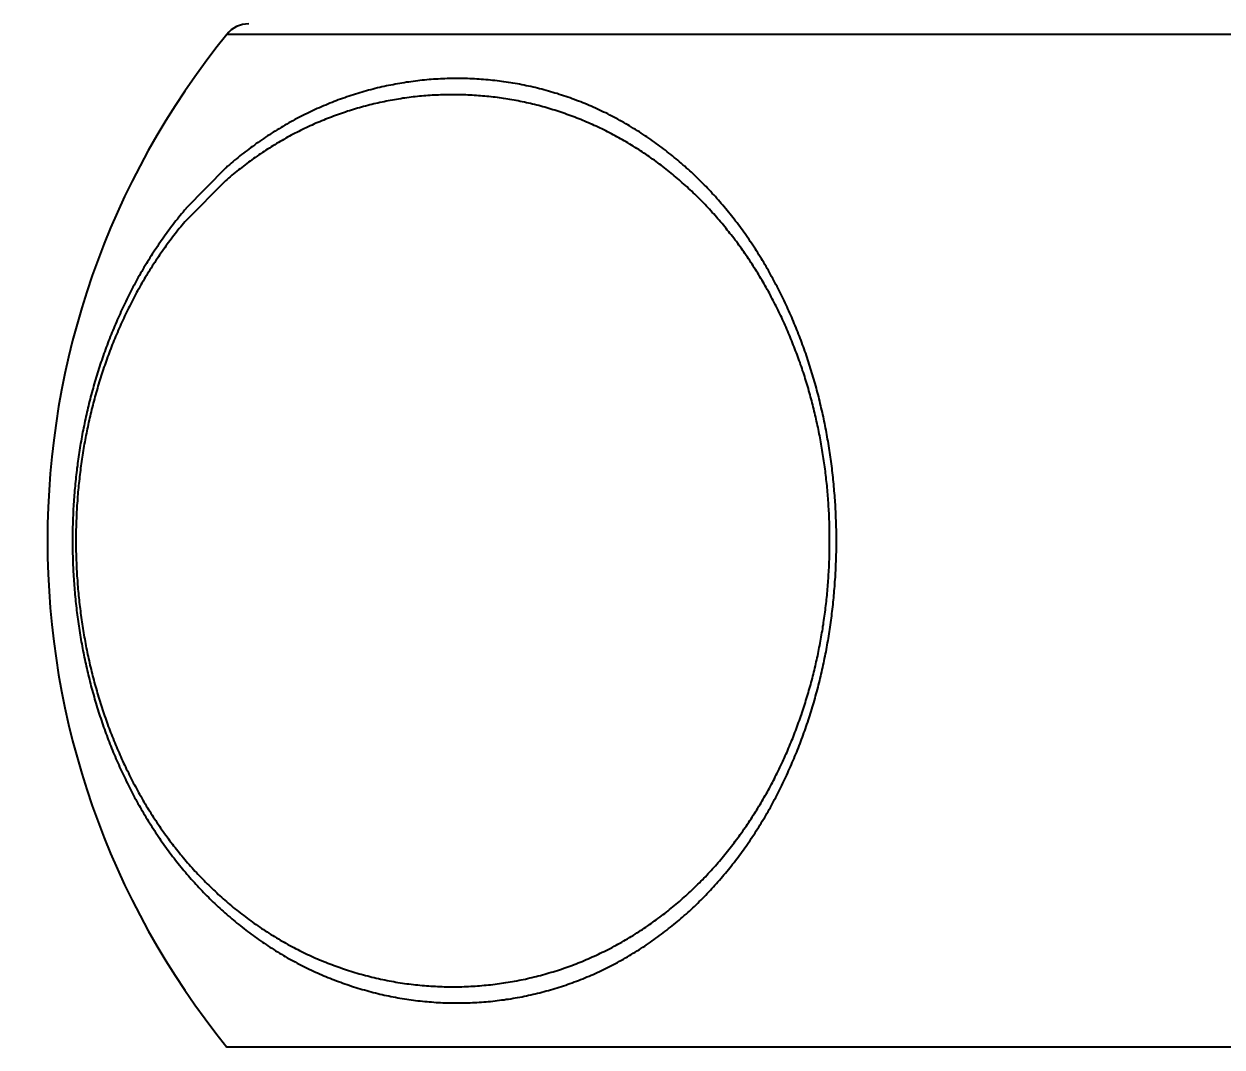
# Model space of a CAD drawing. Header units: millimetres. Extents: x 0 to 3800, y -67 to 2530.
# Drawn here: x 2299.1 to 2312.19, y 1601.04 to 1612.21 of the extents above; entities that cross this region are included whole.
import ezdxf

# ---------------------------------------------------------------- set-up
doc = ezdxf.new("R2010")
doc.units = ezdxf.units.MM
doc.layers.add('내부선 및 부속', color=4, linetype='Continuous')
doc.layers.add('치수선', color=7, linetype='Continuous')
doc.styles.add('____', font='')
doc.styles.get('____').set_extended_font_data('굴림')
doc.dimstyles.new('MSADIM', dxfattribs={"dimtxt": 33, "dimasz": 17, "dimexe": 10, "dimexo": 7.5, "dimgap": 10, "dimtad": 0, "dimtih": 1, "dimtoh": 1, "dimdec": 0, "dimzin": 1, "dimdsep": 46, "dimtxsty": '____', "dimcen": 11.25, "dimadec": 0, "dimazin": 0, "dimtfac": 1, "dimtdec": 0, "dimtix": 1, "dimtmove": 0, "dimatfit": 3, "dimfxl": 1, "dimtolj": 1, "dimtzin": 1, "dimarcsym": 0})

# ---------------------------------------------------------------- blocks, each defined once
blk = doc.blocks.new('*D52')
at = {"layer": '치수선', "color": 0, "linetype": 'Continuous', "lineweight": -2, "transparency": 16777216}
for p, q in [((2932.455, 1675.439), (2932.455, 1337.939)), ((2232.455, 1355.314), (2232.455, 1337.939)), ((2249.455, 1347.939), (2545.324, 1347.939)), ((2915.455, 1347.939), (2619.585, 1347.939))]:
    blk.add_line(p, q, dxfattribs=at)
at = {"layer": '치수선', "color": 0, "linetype": 'Continuous', "transparency": 16777216}
for points in [[(2249.455, 1350.773), (2249.455, 1345.106), (2232.455, 1347.939)], [(2915.455, 1350.773), (2915.455, 1345.106), (2932.455, 1347.939)]]:
    blk.add_solid(points, dxfattribs=at)
at = {"layer": '치수선', "color": 0, "linetype": 'Continuous', "transparency": 16777216, "insert": (2582.455, 1347.939), "char_height": 25, "attachment_point": 5, "style": '____'}
blk.add_mtext('\\A1;700', dxfattribs=at)

msp = doc.modelspace()

# ---------------------------------------------------------------- linework, layer by layer
at = {"layer": '내부선 및 부속', "linetype": 'Continuous'}
for p, q in [((2343.593, 1612.099), (2301.316, 1612.099)), ((2301.307, 1610.643), (2300.87, 1610.197)), ((2301.302, 1610.501), (2300.875, 1610.07)), ((2343.593, 1601.036), (2301.316, 1601.036))]:
    msp.add_line(p, q, dxfattribs=at)
at = {"layer": '내부선 및 부속', "linetype": 'Continuous', "flags": 128}
for points in [[(2305.923, 1602.167), (2305.944, 1602.181), (2305.964, 1602.195), (2305.984, 1602.209), (2306.005, 1602.224), (2306.025, 1602.238), (2306.045, 1602.253), (2306.065, 1602.268), (2306.085, 1602.283), (2306.104, 1602.298), (2306.124, 1602.313), (2306.143, 1602.329), (2306.163, 1602.344), (2306.182, 1602.36), (2306.201, 1602.375), (2306.221, 1602.391), (2306.24, 1602.407), (2306.259, 1602.423), (2306.278, 1602.439), (2306.296, 1602.456), (2306.315, 1602.472), (2306.334, 1602.489), (2306.352, 1602.505), (2306.37, 1602.522), (2306.389, 1602.539), (2306.407, 1602.556), (2306.425, 1602.573), (2306.443, 1602.59), (2306.461, 1602.607), (2306.479, 1602.625), (2306.496, 1602.642), (2306.514, 1602.66), (2306.531, 1602.678), (2306.549, 1602.695), (2306.566, 1602.713), (2306.583, 1602.731), (2306.6, 1602.75), (2306.617, 1602.768), (2306.634, 1602.786), (2306.65, 1602.804), (2306.667, 1602.823), (2306.683, 1602.842), (2306.7, 1602.86), (2306.716, 1602.879), (2306.732, 1602.898), (2306.748, 1602.917), (2306.764, 1602.936), (2306.78, 1602.955), (2306.796, 1602.974), (2306.812, 1602.994), (2306.827, 1603.013), (2306.842, 1603.033), (2306.858, 1603.052), (2306.873, 1603.072), (2306.888, 1603.092), (2306.903, 1603.111), (2306.918, 1603.131), (2306.933, 1603.151), (2306.947, 1603.171), (2306.962, 1603.192), (2306.976, 1603.212), (2306.991, 1603.232), (2307.005, 1603.252), (2307.019, 1603.273), (2307.033, 1603.293), (2307.047, 1603.314), (2307.061, 1603.335), (2307.074, 1603.355), (2307.088, 1603.376), (2307.101, 1603.397), (2307.115, 1603.418), (2307.128, 1603.439), (2307.141, 1603.46), (2307.154, 1603.481), (2307.167, 1603.503), (2307.18, 1603.524), (2307.193, 1603.545), (2307.205, 1603.567), (2307.218, 1603.588), (2307.23, 1603.61), (2307.242, 1603.631), (2307.255, 1603.653), (2307.267, 1603.675), (2307.279, 1603.696), (2307.29, 1603.718), (2307.302, 1603.74), (2307.314, 1603.762), (2307.325, 1603.784), (2307.337, 1603.806), (2307.348, 1603.828), (2307.359, 1603.851), (2307.37, 1603.873), (2307.381, 1603.895), (2307.392, 1603.917), (2307.403, 1603.94), (2307.414, 1603.962), (2307.424, 1603.985), (2307.435, 1604.007), (2307.445, 1604.03), (2307.455, 1604.052), (2307.466, 1604.075), (2307.466, 1604.075), (2307.476, 1604.098), (2307.486, 1604.121), (2307.495, 1604.143), (2307.505, 1604.166), (2307.515, 1604.189), (2307.524, 1604.212), (2307.534, 1604.235), (2307.543, 1604.258), (2307.552, 1604.281), (2307.562, 1604.304), (2307.571, 1604.328), (2307.579, 1604.351), (2307.588, 1604.374), (2307.597, 1604.397), (2307.606, 1604.421), (2307.614, 1604.444), (2307.622, 1604.467), (2307.631, 1604.491), (2307.639, 1604.514), (2307.647, 1604.538), (2307.655, 1604.561), (2307.663, 1604.585), (2307.671, 1604.609), (2307.678, 1604.632), (2307.686, 1604.656), (2307.694, 1604.68), (2307.701, 1604.703), (2307.708, 1604.727), (2307.715, 1604.751), (2307.722, 1604.775), (2307.729, 1604.798), (2307.736, 1604.822), (2307.743, 1604.846), (2307.75, 1604.87), (2307.756, 1604.894), (2307.763, 1604.918), (2307.769, 1604.942), (2307.776, 1604.966), (2307.782, 1604.99), (2307.788, 1605.014), (2307.794, 1605.039), (2307.8, 1605.063), (2307.805, 1605.087), (2307.811, 1605.111), (2307.817, 1605.135), (2307.822, 1605.159), (2307.828, 1605.184), (2307.833, 1605.208), (2307.838, 1605.232), (2307.843, 1605.257), (2307.848, 1605.281), (2307.853, 1605.305), (2307.858, 1605.33), (2307.863, 1605.354), (2307.867, 1605.379), (2307.872, 1605.403), (2307.876, 1605.427), (2307.881, 1605.452), (2307.885, 1605.476), (2307.889, 1605.501), (2307.893, 1605.525), (2307.897, 1605.55), (2307.901, 1605.575), (2307.905, 1605.599), (2307.908, 1605.624), (2307.912, 1605.648), (2307.915, 1605.673), (2307.919, 1605.698), (2307.922, 1605.722), (2307.925, 1605.747), (2307.928, 1605.772), (2307.931, 1605.796), (2307.934, 1605.821), (2307.937, 1605.846), (2307.94, 1605.87), (2307.942, 1605.895), (2307.945, 1605.92), (2307.947, 1605.945), (2307.949, 1605.969), (2307.952, 1605.994), (2307.954, 1606.019), (2307.956, 1606.044), (2307.958, 1606.068), (2307.96, 1606.093), (2307.961, 1606.118), (2307.963, 1606.143), (2307.965, 1606.168), (2307.966, 1606.192), (2307.967, 1606.217), (2307.969, 1606.242), (2307.97, 1606.267), (2307.971, 1606.292), (2307.972, 1606.316), (2307.973, 1606.341), (2307.974, 1606.366), (2307.974, 1606.391), (2307.975, 1606.416), (2307.976, 1606.441), (2307.976, 1606.466), (2307.976, 1606.49), (2307.976, 1606.49), (2307.977, 1606.515), (2307.977, 1606.54), (2307.977, 1606.565), (2307.977, 1606.59), (2307.977, 1606.615), (2307.976, 1606.639), (2307.976, 1606.664), (2307.976, 1606.689), (2307.975, 1606.714), (2307.975, 1606.739), (2307.974, 1606.764), (2307.973, 1606.789), (2307.972, 1606.813), (2307.971, 1606.838), (2307.97, 1606.863), (2307.969, 1606.888), (2307.968, 1606.913), (2307.966, 1606.938), (2307.965, 1606.962), (2307.963, 1606.987), (2307.962, 1607.012), (2307.96, 1607.037), (2307.958, 1607.062), (2307.956, 1607.086), (2307.954, 1607.111), (2307.952, 1607.136), (2307.95, 1607.161), (2307.948, 1607.185), (2307.945, 1607.21), (2307.943, 1607.235), (2307.94, 1607.26), (2307.937, 1607.284), (2307.935, 1607.309), (2307.932, 1607.334), (2307.929, 1607.358), (2307.926, 1607.383), (2307.923, 1607.408), (2307.919, 1607.432), (2307.916, 1607.457), (2307.913, 1607.482), (2307.909, 1607.506), (2307.905, 1607.531), (2307.902, 1607.555), (2307.898, 1607.58), (2307.894, 1607.604), (2307.89, 1607.629), (2307.886, 1607.654), (2307.881, 1607.678), (2307.877, 1607.702), (2307.873, 1607.727), (2307.868, 1607.751), (2307.864, 1607.776), (2307.859, 1607.8), (2307.854, 1607.825), (2307.849, 1607.849), (2307.844, 1607.873), (2307.839, 1607.898), (2307.834, 1607.922), (2307.829, 1607.946), (2307.823, 1607.97), (2307.818, 1607.995), (2307.812, 1608.019), (2307.807, 1608.043), (2307.801, 1608.067), (2307.795, 1608.091), (2307.789, 1608.116), (2307.783, 1608.14), (2307.777, 1608.164), (2307.77, 1608.188), (2307.764, 1608.212), (2307.758, 1608.236), (2307.751, 1608.26), (2307.744, 1608.284), (2307.738, 1608.308), (2307.731, 1608.332), (2307.724, 1608.355), (2307.717, 1608.379), (2307.71, 1608.403), (2307.702, 1608.427), (2307.695, 1608.451), (2307.687, 1608.474), (2307.68, 1608.498), (2307.672, 1608.522), (2307.664, 1608.545), (2307.657, 1608.569), (2307.649, 1608.592), (2307.641, 1608.616), (2307.632, 1608.639), (2307.624, 1608.663), (2307.616, 1608.686), (2307.607, 1608.709), (2307.599, 1608.733), (2307.59, 1608.756), (2307.581, 1608.779), (2307.572, 1608.803), (2307.563, 1608.826), (2307.554, 1608.849), (2307.545, 1608.872), (2307.536, 1608.895), (2307.526, 1608.918), (2307.526, 1608.918), (2307.517, 1608.941), (2307.507, 1608.964), (2307.497, 1608.987), (2307.488, 1609.01), (2307.478, 1609.032), (2307.468, 1609.055), (2307.458, 1609.078), (2307.447, 1609.1), (2307.437, 1609.123), (2307.426, 1609.146), (2307.416, 1609.168), (2307.405, 1609.191), (2307.394, 1609.213), (2307.384, 1609.235), (2307.373, 1609.258), (2307.362, 1609.28), (2307.35, 1609.302), (2307.339, 1609.324), (2307.328, 1609.346), (2307.316, 1609.368), (2307.305, 1609.39), (2307.293, 1609.412), (2307.281, 1609.434), (2307.269, 1609.456), (2307.257, 1609.477), (2307.245, 1609.499), (2307.233, 1609.521), (2307.22, 1609.542), (2307.208, 1609.564), (2307.195, 1609.585), (2307.182, 1609.607), (2307.17, 1609.628), (2307.157, 1609.649), (2307.144, 1609.67), (2307.131, 1609.692), (2307.117, 1609.713), (2307.104, 1609.734), (2307.091, 1609.754), (2307.077, 1609.775), (2307.063, 1609.796), (2307.05, 1609.817), (2307.036, 1609.837), (2307.022, 1609.858), (2307.008, 1609.878), (2306.993, 1609.899), (2306.979, 1609.919), (2306.965, 1609.939), (2306.95, 1609.959), (2306.935, 1609.98), (2306.921, 1610), (2306.906, 1610.019), (2306.891, 1610.039), (2306.876, 1610.059), (2306.861, 1610.079), (2306.845, 1610.098), (2306.83, 1610.118), (2306.815, 1610.137), (2306.799, 1610.157), (2306.783, 1610.176), (2306.767, 1610.195), (2306.751, 1610.214), (2306.735, 1610.233), (2306.719, 1610.252), (2306.703, 1610.271), (2306.687, 1610.29), (2306.67, 1610.308), (2306.654, 1610.327), (2306.637, 1610.345), (2306.62, 1610.363), (2306.603, 1610.382), (2306.586, 1610.4), (2306.569, 1610.418), (2306.552, 1610.436), (2306.535, 1610.454), (2306.517, 1610.471), (2306.5, 1610.489), (2306.482, 1610.506), (2306.464, 1610.524), (2306.447, 1610.541), (2306.429, 1610.558), (2306.411, 1610.576), (2306.392, 1610.593), (2306.374, 1610.609), (2306.356, 1610.626), (2306.337, 1610.643), (2306.319, 1610.659), (2306.3, 1610.676), (2306.281, 1610.692), (2306.263, 1610.708), (2306.244, 1610.724), (2306.225, 1610.74), (2306.205, 1610.756), (2306.186, 1610.772), (2306.167, 1610.788), (2306.147, 1610.803), (2306.128, 1610.818), (2306.108, 1610.834), (2306.089, 1610.849), (2306.069, 1610.864), (2306.049, 1610.879), (2306.049, 1610.879), (2306.029, 1610.893), (2306.009, 1610.908), (2305.989, 1610.922), (2305.968, 1610.937), (2305.948, 1610.951), (2305.927, 1610.965), (2305.907, 1610.979), (2305.886, 1610.993), (2305.865, 1611.007), (2305.845, 1611.02), (2305.824, 1611.034), (2305.803, 1611.047), (2305.782, 1611.06), (2305.761, 1611.073), (2305.739, 1611.086), (2305.718, 1611.099), (2305.697, 1611.111), (2305.675, 1611.124), (2305.653, 1611.136), (2305.632, 1611.148), (2305.61, 1611.16), (2305.588, 1611.172), (2305.566, 1611.184), (2305.544, 1611.196), (2305.522, 1611.207), (2305.5, 1611.218), (2305.478, 1611.23), (2305.456, 1611.241), (2305.433, 1611.251), (2305.411, 1611.262), (2305.388, 1611.273), (2305.366, 1611.283), (2305.343, 1611.293), (2305.321, 1611.304), (2305.298, 1611.314), (2305.275, 1611.323), (2305.252, 1611.333), (2305.229, 1611.343), (2305.206, 1611.352), (2305.183, 1611.361), (2305.16, 1611.37), (2305.137, 1611.379), (2305.113, 1611.388), (2305.09, 1611.396), (2305.067, 1611.405), (2305.043, 1611.413), (2305.02, 1611.421), (2304.996, 1611.429), (2304.973, 1611.437), (2304.949, 1611.444), (2304.925, 1611.452), (2304.902, 1611.459), (2304.878, 1611.466), (2304.854, 1611.473), (2304.83, 1611.48), (2304.806, 1611.487), (2304.782, 1611.493), (2304.758, 1611.5), (2304.734, 1611.506), (2304.71, 1611.512), (2304.686, 1611.518), (2304.662, 1611.523), (2304.637, 1611.529), (2304.613, 1611.534), (2304.589, 1611.539), (2304.564, 1611.544), (2304.54, 1611.549), (2304.516, 1611.554), (2304.491, 1611.559), (2304.467, 1611.563), (2304.442, 1611.567), (2304.418, 1611.571), (2304.393, 1611.575), (2304.369, 1611.579), (2304.344, 1611.582), (2304.319, 1611.586), (2304.295, 1611.589), (2304.27, 1611.592), (2304.245, 1611.595), (2304.221, 1611.597), (2304.196, 1611.6), (2304.171, 1611.602), (2304.147, 1611.604), (2304.122, 1611.606), (2304.097, 1611.608), (2304.072, 1611.61), (2304.047, 1611.612), (2304.023, 1611.613), (2303.998, 1611.614), (2303.973, 1611.615), (2303.948, 1611.616), (2303.923, 1611.617), (2303.898, 1611.617), (2303.874, 1611.617), (2303.849, 1611.618), (2303.824, 1611.618), (2303.799, 1611.618), (2303.774, 1611.617), (2303.749, 1611.617), (2303.725, 1611.616), (2303.725, 1611.616), (2303.7, 1611.615), (2303.675, 1611.614), (2303.65, 1611.613), (2303.625, 1611.612), (2303.601, 1611.61), (2303.576, 1611.609), (2303.551, 1611.607), (2303.526, 1611.605), (2303.501, 1611.603), (2303.477, 1611.6), (2303.452, 1611.598), (2303.427, 1611.595), (2303.403, 1611.592), (2303.378, 1611.589), (2303.353, 1611.586), (2303.329, 1611.583), (2303.304, 1611.579), (2303.279, 1611.576), (2303.255, 1611.572), (2303.23, 1611.568), (2303.206, 1611.564), (2303.181, 1611.56), (2303.157, 1611.555), (2303.133, 1611.55), (2303.108, 1611.546), (2303.084, 1611.541), (2303.06, 1611.536), (2303.035, 1611.53), (2303.011, 1611.525), (2302.987, 1611.519), (2302.963, 1611.514), (2302.938, 1611.508), (2302.914, 1611.502), (2302.89, 1611.495), (2302.866, 1611.489), (2302.842, 1611.482), (2302.818, 1611.476), (2302.795, 1611.469), (2302.771, 1611.462), (2302.747, 1611.455), (2302.723, 1611.447), (2302.7, 1611.44), (2302.676, 1611.432), (2302.652, 1611.424), (2302.629, 1611.416), (2302.605, 1611.408), (2302.582, 1611.4), (2302.559, 1611.391), (2302.535, 1611.383), (2302.512, 1611.374), (2302.489, 1611.365), (2302.466, 1611.356), (2302.443, 1611.347), (2302.42, 1611.338), (2302.397, 1611.328), (2302.374, 1611.318), (2302.351, 1611.309), (2302.328, 1611.299), (2302.305, 1611.289), (2302.283, 1611.278), (2302.26, 1611.268), (2302.238, 1611.257), (2302.215, 1611.247), (2302.193, 1611.236), (2302.171, 1611.225), (2302.148, 1611.214), (2302.126, 1611.203), (2302.104, 1611.191), (2302.082, 1611.18), (2302.06, 1611.168), (2302.038, 1611.156), (2302.017, 1611.144), (2301.995, 1611.132), (2301.973, 1611.12), (2301.952, 1611.107), (2301.93, 1611.095), (2301.909, 1611.082), (2301.887, 1611.069), (2301.866, 1611.056), (2301.845, 1611.043), (2301.824, 1611.03), (2301.803, 1611.017), (2301.782, 1611.003), (2301.761, 1610.99), (2301.741, 1610.976), (2301.72, 1610.962), (2301.699, 1610.948), (2301.679, 1610.934), (2301.658, 1610.92), (2301.638, 1610.906), (2301.618, 1610.891), (2301.598, 1610.876), (2301.578, 1610.862), (2301.558, 1610.847), (2301.538, 1610.832), (2301.518, 1610.817), (2301.499, 1610.802), (2301.479, 1610.786), (2301.46, 1610.771), (2301.44, 1610.755), (2301.44, 1610.755), (2301.421, 1610.74), (2301.402, 1610.724), (2301.383, 1610.708), (2301.364, 1610.692), (2301.345, 1610.676), (2301.326, 1610.659), (2301.308, 1610.643), (2301.308, 1610.643)], [(2305.858, 1602.321), (2305.877, 1602.334), (2305.896, 1602.347), (2305.915, 1602.36), (2305.934, 1602.373), (2305.953, 1602.386), (2305.972, 1602.399), (2305.99, 1602.413), (2306.009, 1602.426), (2306.027, 1602.44), (2306.046, 1602.454), (2306.064, 1602.468), (2306.083, 1602.482), (2306.101, 1602.496), (2306.119, 1602.51), (2306.137, 1602.524), (2306.155, 1602.539), (2306.173, 1602.553), (2306.191, 1602.568), (2306.208, 1602.582), (2306.226, 1602.597), (2306.244, 1602.612), (2306.261, 1602.627), (2306.278, 1602.642), (2306.296, 1602.658), (2306.313, 1602.673), (2306.33, 1602.688), (2306.347, 1602.704), (2306.364, 1602.72), (2306.381, 1602.735), (2306.398, 1602.751), (2306.414, 1602.767), (2306.431, 1602.783), (2306.448, 1602.799), (2306.464, 1602.815), (2306.48, 1602.831), (2306.497, 1602.848), (2306.513, 1602.864), (2306.529, 1602.881), (2306.545, 1602.897), (2306.561, 1602.914), (2306.576, 1602.931), (2306.592, 1602.948), (2306.608, 1602.965), (2306.623, 1602.982), (2306.639, 1602.999), (2306.654, 1603.016), (2306.669, 1603.034), (2306.684, 1603.051), (2306.699, 1603.068), (2306.714, 1603.086), (2306.729, 1603.104), (2306.744, 1603.121), (2306.758, 1603.139), (2306.773, 1603.157), (2306.788, 1603.175), (2306.802, 1603.193), (2306.816, 1603.211), (2306.83, 1603.229), (2306.844, 1603.247), (2306.858, 1603.266), (2306.872, 1603.284), (2306.886, 1603.302), (2306.9, 1603.321), (2306.913, 1603.34), (2306.927, 1603.358), (2306.94, 1603.377), (2306.954, 1603.396), (2306.967, 1603.415), (2306.98, 1603.434), (2306.993, 1603.453), (2307.006, 1603.472), (2307.019, 1603.491), (2307.032, 1603.51), (2307.044, 1603.529), (2307.057, 1603.548), (2307.069, 1603.568), (2307.082, 1603.587), (2307.094, 1603.607), (2307.106, 1603.626), (2307.118, 1603.646), (2307.13, 1603.666), (2307.142, 1603.685), (2307.154, 1603.705), (2307.166, 1603.725), (2307.177, 1603.745), (2307.189, 1603.765), (2307.2, 1603.785), (2307.212, 1603.805), (2307.223, 1603.825), (2307.234, 1603.845), (2307.245, 1603.865), (2307.256, 1603.886), (2307.267, 1603.906), (2307.278, 1603.926), (2307.288, 1603.947), (2307.299, 1603.967), (2307.309, 1603.988), (2307.32, 1604.008), (2307.33, 1604.029), (2307.34, 1604.05), (2307.34, 1604.05), (2307.35, 1604.07), (2307.36, 1604.091), (2307.37, 1604.112), (2307.38, 1604.133), (2307.39, 1604.154), (2307.399, 1604.175), (2307.409, 1604.196), (2307.418, 1604.217), (2307.428, 1604.238), (2307.437, 1604.259), (2307.446, 1604.28), (2307.455, 1604.301), (2307.464, 1604.323), (2307.473, 1604.344), (2307.482, 1604.365), (2307.49, 1604.387), (2307.499, 1604.408), (2307.507, 1604.429), (2307.516, 1604.451), (2307.524, 1604.472), (2307.532, 1604.494), (2307.54, 1604.515), (2307.548, 1604.537), (2307.556, 1604.559), (2307.564, 1604.58), (2307.572, 1604.602), (2307.58, 1604.624), (2307.587, 1604.646), (2307.595, 1604.667), (2307.602, 1604.689), (2307.609, 1604.711), (2307.617, 1604.733), (2307.624, 1604.755), (2307.631, 1604.777), (2307.638, 1604.799), (2307.644, 1604.821), (2307.651, 1604.843), (2307.658, 1604.865), (2307.664, 1604.887), (2307.671, 1604.909), (2307.677, 1604.931), (2307.684, 1604.953), (2307.69, 1604.976), (2307.696, 1604.998), (2307.702, 1605.02), (2307.708, 1605.042), (2307.714, 1605.065), (2307.719, 1605.087), (2307.725, 1605.109), (2307.731, 1605.132), (2307.736, 1605.154), (2307.741, 1605.176), (2307.747, 1605.199), (2307.752, 1605.221), (2307.757, 1605.244), (2307.762, 1605.266), (2307.767, 1605.289), (2307.772, 1605.311), (2307.777, 1605.334), (2307.781, 1605.356), (2307.786, 1605.379), (2307.79, 1605.402), (2307.795, 1605.424), (2307.799, 1605.447), (2307.803, 1605.47), (2307.807, 1605.492), (2307.812, 1605.515), (2307.815, 1605.538), (2307.819, 1605.56), (2307.823, 1605.583), (2307.827, 1605.606), (2307.83, 1605.629), (2307.834, 1605.651), (2307.837, 1605.674), (2307.841, 1605.697), (2307.844, 1605.72), (2307.847, 1605.743), (2307.85, 1605.766), (2307.853, 1605.788), (2307.856, 1605.811), (2307.859, 1605.834), (2307.862, 1605.857), (2307.864, 1605.88), (2307.867, 1605.903), (2307.869, 1605.926), (2307.872, 1605.949), (2307.874, 1605.972), (2307.876, 1605.995), (2307.878, 1606.018), (2307.88, 1606.041), (2307.882, 1606.064), (2307.884, 1606.087), (2307.886, 1606.11), (2307.888, 1606.133), (2307.889, 1606.156), (2307.891, 1606.179), (2307.892, 1606.202), (2307.894, 1606.225), (2307.895, 1606.248), (2307.896, 1606.271), (2307.896, 1606.271), (2307.897, 1606.294), (2307.898, 1606.317), (2307.899, 1606.34), (2307.9, 1606.363), (2307.9, 1606.386), (2307.901, 1606.409), (2307.902, 1606.432), (2307.902, 1606.455), (2307.902, 1606.478), (2307.903, 1606.501), (2307.903, 1606.524), (2307.903, 1606.547), (2307.903, 1606.57), (2307.903, 1606.593), (2307.903, 1606.616), (2307.903, 1606.639), (2307.902, 1606.662), (2307.902, 1606.685), (2307.902, 1606.708), (2307.901, 1606.731), (2307.9, 1606.755), (2307.9, 1606.778), (2307.899, 1606.801), (2307.898, 1606.824), (2307.897, 1606.847), (2307.896, 1606.87), (2307.894, 1606.893), (2307.893, 1606.916), (2307.892, 1606.939), (2307.89, 1606.962), (2307.889, 1606.985), (2307.887, 1607.008), (2307.886, 1607.031), (2307.884, 1607.054), (2307.882, 1607.076), (2307.88, 1607.099), (2307.878, 1607.122), (2307.876, 1607.145), (2307.874, 1607.168), (2307.871, 1607.191), (2307.869, 1607.214), (2307.866, 1607.237), (2307.864, 1607.26), (2307.861, 1607.283), (2307.858, 1607.305), (2307.856, 1607.328), (2307.853, 1607.351), (2307.85, 1607.374), (2307.847, 1607.397), (2307.843, 1607.42), (2307.84, 1607.442), (2307.837, 1607.465), (2307.833, 1607.488), (2307.83, 1607.511), (2307.826, 1607.533), (2307.822, 1607.556), (2307.819, 1607.579), (2307.815, 1607.601), (2307.811, 1607.624), (2307.807, 1607.647), (2307.803, 1607.669), (2307.798, 1607.692), (2307.794, 1607.715), (2307.79, 1607.737), (2307.785, 1607.76), (2307.781, 1607.782), (2307.776, 1607.805), (2307.771, 1607.827), (2307.766, 1607.85), (2307.761, 1607.872), (2307.756, 1607.895), (2307.751, 1607.917), (2307.746, 1607.94), (2307.741, 1607.962), (2307.735, 1607.984), (2307.73, 1608.007), (2307.724, 1608.029), (2307.718, 1608.051), (2307.713, 1608.074), (2307.707, 1608.096), (2307.701, 1608.118), (2307.695, 1608.14), (2307.689, 1608.162), (2307.683, 1608.185), (2307.676, 1608.207), (2307.67, 1608.229), (2307.663, 1608.251), (2307.657, 1608.273), (2307.65, 1608.295), (2307.644, 1608.317), (2307.637, 1608.339), (2307.63, 1608.361), (2307.623, 1608.383), (2307.616, 1608.405), (2307.608, 1608.427), (2307.601, 1608.449), (2307.594, 1608.47), (2307.586, 1608.492), (2307.579, 1608.514), (2307.571, 1608.536), (2307.571, 1608.536), (2307.563, 1608.557), (2307.555, 1608.579), (2307.547, 1608.601), (2307.539, 1608.622), (2307.531, 1608.644), (2307.523, 1608.665), (2307.515, 1608.687), (2307.506, 1608.708), (2307.498, 1608.73), (2307.489, 1608.751), (2307.48, 1608.772), (2307.472, 1608.794), (2307.463, 1608.815), (2307.454, 1608.836), (2307.445, 1608.857), (2307.436, 1608.879), (2307.426, 1608.9), (2307.417, 1608.921), (2307.408, 1608.942), (2307.398, 1608.963), (2307.388, 1608.984), (2307.379, 1609.005), (2307.369, 1609.025), (2307.359, 1609.046), (2307.349, 1609.067), (2307.339, 1609.088), (2307.329, 1609.108), (2307.318, 1609.129), (2307.308, 1609.15), (2307.297, 1609.17), (2307.287, 1609.191), (2307.276, 1609.211), (2307.265, 1609.231), (2307.255, 1609.252), (2307.244, 1609.272), (2307.233, 1609.292), (2307.221, 1609.312), (2307.21, 1609.333), (2307.199, 1609.353), (2307.187, 1609.373), (2307.176, 1609.393), (2307.164, 1609.412), (2307.152, 1609.432), (2307.141, 1609.452), (2307.129, 1609.472), (2307.117, 1609.492), (2307.105, 1609.511), (2307.092, 1609.531), (2307.08, 1609.55), (2307.068, 1609.57), (2307.055, 1609.589), (2307.043, 1609.608), (2307.03, 1609.628), (2307.017, 1609.647), (2307.004, 1609.666), (2306.991, 1609.685), (2306.978, 1609.704), (2306.965, 1609.723), (2306.952, 1609.742), (2306.939, 1609.76), (2306.925, 1609.779), (2306.912, 1609.798), (2306.898, 1609.816), (2306.884, 1609.835), (2306.87, 1609.853), (2306.856, 1609.872), (2306.842, 1609.89), (2306.828, 1609.908), (2306.814, 1609.926), (2306.8, 1609.944), (2306.785, 1609.962), (2306.771, 1609.98), (2306.756, 1609.998), (2306.742, 1610.016), (2306.727, 1610.034), (2306.712, 1610.051), (2306.697, 1610.069), (2306.682, 1610.086), (2306.667, 1610.104), (2306.652, 1610.121), (2306.636, 1610.138), (2306.621, 1610.155), (2306.606, 1610.172), (2306.59, 1610.189), (2306.574, 1610.206), (2306.558, 1610.223), (2306.543, 1610.24), (2306.527, 1610.256), (2306.51, 1610.273), (2306.494, 1610.289), (2306.478, 1610.305), (2306.462, 1610.322), (2306.445, 1610.338), (2306.429, 1610.354), (2306.412, 1610.37), (2306.396, 1610.386), (2306.379, 1610.402), (2306.362, 1610.417), (2306.345, 1610.433), (2306.328, 1610.448), (2306.328, 1610.448), (2306.311, 1610.464), (2306.293, 1610.479), (2306.276, 1610.494), (2306.259, 1610.509), (2306.241, 1610.524), (2306.224, 1610.539), (2306.206, 1610.554), (2306.188, 1610.569), (2306.171, 1610.584), (2306.153, 1610.598), (2306.135, 1610.612), (2306.117, 1610.627), (2306.098, 1610.641), (2306.08, 1610.655), (2306.062, 1610.669), (2306.043, 1610.683), (2306.025, 1610.697), (2306.006, 1610.71), (2305.988, 1610.724), (2305.969, 1610.737), (2305.95, 1610.751), (2305.931, 1610.764), (2305.912, 1610.777), (2305.893, 1610.79), (2305.874, 1610.803), (2305.855, 1610.815), (2305.836, 1610.828), (2305.817, 1610.841), (2305.797, 1610.853), (2305.778, 1610.865), (2305.758, 1610.878), (2305.738, 1610.89), (2305.719, 1610.902), (2305.699, 1610.913), (2305.679, 1610.925), (2305.659, 1610.937), (2305.639, 1610.948), (2305.619, 1610.959), (2305.599, 1610.971), (2305.579, 1610.982), (2305.559, 1610.993), (2305.538, 1611.004), (2305.518, 1611.014), (2305.497, 1611.025), (2305.477, 1611.035), (2305.456, 1611.046), (2305.436, 1611.056), (2305.415, 1611.066), (2305.394, 1611.076), (2305.373, 1611.086), (2305.353, 1611.096), (2305.332, 1611.105), (2305.311, 1611.115), (2305.29, 1611.124), (2305.268, 1611.133), (2305.247, 1611.142), (2305.226, 1611.151), (2305.205, 1611.16), (2305.183, 1611.169), (2305.162, 1611.178), (2305.141, 1611.186), (2305.119, 1611.194), (2305.098, 1611.202), (2305.076, 1611.21), (2305.054, 1611.218), (2305.033, 1611.226), (2305.011, 1611.234), (2304.989, 1611.241), (2304.967, 1611.249), (2304.945, 1611.256), (2304.924, 1611.263), (2304.902, 1611.27), (2304.88, 1611.277), (2304.858, 1611.283), (2304.835, 1611.29), (2304.813, 1611.296), (2304.791, 1611.303), (2304.769, 1611.309), (2304.747, 1611.315), (2304.724, 1611.321), (2304.702, 1611.326), (2304.68, 1611.332), (2304.657, 1611.337), (2304.635, 1611.343), (2304.613, 1611.348), (2304.59, 1611.353), (2304.568, 1611.358), (2304.545, 1611.363), (2304.522, 1611.367), (2304.5, 1611.372), (2304.477, 1611.376), (2304.455, 1611.38), (2304.432, 1611.384), (2304.409, 1611.388), (2304.387, 1611.392), (2304.364, 1611.396), (2304.341, 1611.399), (2304.318, 1611.403), (2304.295, 1611.406), (2304.273, 1611.409), (2304.273, 1611.409), (2304.25, 1611.412), (2304.227, 1611.415), (2304.204, 1611.417), (2304.181, 1611.42), (2304.158, 1611.422), (2304.135, 1611.424), (2304.112, 1611.426), (2304.089, 1611.428), (2304.066, 1611.43), (2304.043, 1611.432), (2304.02, 1611.433), (2303.997, 1611.435), (2303.974, 1611.436), (2303.951, 1611.437), (2303.928, 1611.438), (2303.905, 1611.439), (2303.882, 1611.44), (2303.859, 1611.44), (2303.836, 1611.44), (2303.813, 1611.441), (2303.79, 1611.441), (2303.767, 1611.441), (2303.744, 1611.441), (2303.721, 1611.44), (2303.698, 1611.44), (2303.675, 1611.439), (2303.652, 1611.438), (2303.629, 1611.437), (2303.606, 1611.436), (2303.583, 1611.435), (2303.56, 1611.434), (2303.537, 1611.432), (2303.514, 1611.431), (2303.491, 1611.429), (2303.468, 1611.427), (2303.445, 1611.425), (2303.422, 1611.423), (2303.399, 1611.421), (2303.376, 1611.418), (2303.354, 1611.416), (2303.331, 1611.413), (2303.308, 1611.41), (2303.285, 1611.407), (2303.262, 1611.404), (2303.239, 1611.401), (2303.217, 1611.397), (2303.194, 1611.393), (2303.171, 1611.39), (2303.148, 1611.386), (2303.126, 1611.382), (2303.103, 1611.378), (2303.08, 1611.373), (2303.058, 1611.369), (2303.035, 1611.364), (2303.013, 1611.36), (2302.99, 1611.355), (2302.968, 1611.35), (2302.945, 1611.345), (2302.923, 1611.34), (2302.9, 1611.334), (2302.878, 1611.329), (2302.856, 1611.323), (2302.833, 1611.317), (2302.811, 1611.311), (2302.789, 1611.305), (2302.767, 1611.299), (2302.745, 1611.292), (2302.723, 1611.286), (2302.701, 1611.279), (2302.679, 1611.273), (2302.657, 1611.266), (2302.635, 1611.259), (2302.613, 1611.251), (2302.591, 1611.244), (2302.569, 1611.237), (2302.547, 1611.229), (2302.526, 1611.221), (2302.504, 1611.214), (2302.482, 1611.206), (2302.461, 1611.197), (2302.439, 1611.189), (2302.418, 1611.181), (2302.396, 1611.172), (2302.375, 1611.164), (2302.354, 1611.155), (2302.333, 1611.146), (2302.311, 1611.137), (2302.29, 1611.128), (2302.269, 1611.119), (2302.248, 1611.109), (2302.227, 1611.1), (2302.206, 1611.09), (2302.185, 1611.08), (2302.165, 1611.07), (2302.144, 1611.06), (2302.123, 1611.05), (2302.103, 1611.04), (2302.082, 1611.029), (2302.062, 1611.019), (2302.041, 1611.008), (2302.041, 1611.008), (2302.021, 1610.997), (2302.001, 1610.986), (2301.98, 1610.975), (2301.96, 1610.964), (2301.94, 1610.953), (2301.92, 1610.941), (2301.9, 1610.93), (2301.88, 1610.918), (2301.86, 1610.906), (2301.841, 1610.894), (2301.821, 1610.882), (2301.801, 1610.87), (2301.782, 1610.858), (2301.762, 1610.845), (2301.743, 1610.833), (2301.724, 1610.82), (2301.705, 1610.808), (2301.685, 1610.795), (2301.666, 1610.782), (2301.647, 1610.769), (2301.628, 1610.756), (2301.61, 1610.742), (2301.591, 1610.729), (2301.572, 1610.715), (2301.554, 1610.702), (2301.535, 1610.688), (2301.517, 1610.674), (2301.498, 1610.66), (2301.48, 1610.646), (2301.462, 1610.632), (2301.444, 1610.618), (2301.426, 1610.604), (2301.408, 1610.589), (2301.39, 1610.575), (2301.372, 1610.56), (2301.355, 1610.545), (2301.337, 1610.53), (2301.319, 1610.515), (2301.302, 1610.5), (2301.302, 1610.5)], [(2300.871, 1610.197), (2300.855, 1610.178), (2300.839, 1610.159), (2300.823, 1610.14), (2300.808, 1610.121), (2300.792, 1610.102), (2300.777, 1610.082), (2300.761, 1610.063), (2300.746, 1610.044), (2300.731, 1610.024), (2300.716, 1610.004), (2300.701, 1609.985), (2300.686, 1609.965), (2300.672, 1609.945), (2300.657, 1609.925), (2300.642, 1609.905), (2300.628, 1609.885), (2300.614, 1609.864), (2300.6, 1609.844), (2300.586, 1609.824), (2300.572, 1609.803), (2300.558, 1609.783), (2300.544, 1609.762), (2300.53, 1609.742), (2300.517, 1609.721), (2300.503, 1609.7), (2300.49, 1609.679), (2300.477, 1609.658), (2300.464, 1609.637), (2300.451, 1609.616), (2300.438, 1609.595), (2300.425, 1609.574), (2300.412, 1609.553), (2300.4, 1609.531), (2300.387, 1609.51), (2300.375, 1609.489), (2300.363, 1609.467), (2300.35, 1609.446), (2300.338, 1609.424), (2300.326, 1609.402), (2300.315, 1609.381), (2300.303, 1609.359), (2300.291, 1609.337), (2300.28, 1609.315), (2300.268, 1609.293), (2300.257, 1609.271), (2300.246, 1609.249), (2300.235, 1609.227), (2300.224, 1609.205), (2300.213, 1609.182), (2300.202, 1609.16), (2300.191, 1609.138), (2300.181, 1609.116), (2300.17, 1609.093), (2300.16, 1609.071), (2300.15, 1609.048), (2300.139, 1609.026), (2300.129, 1609.003), (2300.119, 1608.98), (2300.11, 1608.958), (2300.1, 1608.935), (2300.09, 1608.912), (2300.081, 1608.889), (2300.071, 1608.866), (2300.062, 1608.843), (2300.053, 1608.821), (2300.044, 1608.798), (2300.035, 1608.774), (2300.026, 1608.751), (2300.017, 1608.728), (2300.008, 1608.705), (2300, 1608.682), (2299.991, 1608.659), (2299.983, 1608.635), (2299.974, 1608.612), (2299.966, 1608.589), (2299.958, 1608.565), (2299.95, 1608.542), (2299.942, 1608.519), (2299.934, 1608.495), (2299.927, 1608.472), (2299.919, 1608.448), (2299.912, 1608.424), (2299.904, 1608.401), (2299.897, 1608.377), (2299.89, 1608.353), (2299.883, 1608.33), (2299.876, 1608.306), (2299.869, 1608.282), (2299.862, 1608.258), (2299.855, 1608.235), (2299.849, 1608.211), (2299.842, 1608.187), (2299.836, 1608.163), (2299.829, 1608.139), (2299.823, 1608.115), (2299.817, 1608.091), (2299.811, 1608.067), (2299.805, 1608.043), (2299.8, 1608.019), (2299.794, 1607.995), (2299.794, 1607.995), (2299.788, 1607.971), (2299.783, 1607.947), (2299.777, 1607.923), (2299.772, 1607.898), (2299.767, 1607.874), (2299.762, 1607.85), (2299.757, 1607.826), (2299.752, 1607.802), (2299.747, 1607.777), (2299.742, 1607.753), (2299.738, 1607.729), (2299.733, 1607.704), (2299.729, 1607.68), (2299.725, 1607.656), (2299.72, 1607.631), (2299.716, 1607.607), (2299.712, 1607.582), (2299.708, 1607.558), (2299.704, 1607.533), (2299.701, 1607.509), (2299.697, 1607.485), (2299.694, 1607.46), (2299.69, 1607.436), (2299.687, 1607.411), (2299.684, 1607.386), (2299.68, 1607.362), (2299.677, 1607.337), (2299.674, 1607.313), (2299.672, 1607.288), (2299.669, 1607.264), (2299.666, 1607.239), (2299.664, 1607.214), (2299.661, 1607.19), (2299.659, 1607.165), (2299.656, 1607.141), (2299.654, 1607.116), (2299.652, 1607.091), (2299.65, 1607.067), (2299.648, 1607.042), (2299.647, 1607.017), (2299.645, 1606.993), (2299.643, 1606.968), (2299.642, 1606.943), (2299.64, 1606.918), (2299.639, 1606.894), (2299.638, 1606.869), (2299.637, 1606.844), (2299.636, 1606.82), (2299.635, 1606.795), (2299.634, 1606.77), (2299.633, 1606.745), (2299.632, 1606.721), (2299.632, 1606.696), (2299.632, 1606.671), (2299.631, 1606.646), (2299.631, 1606.622), (2299.631, 1606.597), (2299.631, 1606.572), (2299.631, 1606.547), (2299.631, 1606.523), (2299.631, 1606.498), (2299.631, 1606.473), (2299.632, 1606.448), (2299.632, 1606.424), (2299.633, 1606.399), (2299.634, 1606.374), (2299.634, 1606.35), (2299.635, 1606.325), (2299.636, 1606.3), (2299.637, 1606.275), (2299.639, 1606.251), (2299.64, 1606.226), (2299.641, 1606.201), (2299.643, 1606.177), (2299.644, 1606.152), (2299.646, 1606.127), (2299.648, 1606.102), (2299.649, 1606.078), (2299.651, 1606.053), (2299.653, 1606.028), (2299.656, 1606.004), (2299.658, 1605.979), (2299.66, 1605.955), (2299.663, 1605.93), (2299.665, 1605.905), (2299.668, 1605.881), (2299.67, 1605.856), (2299.673, 1605.831), (2299.676, 1605.807), (2299.679, 1605.782), (2299.682, 1605.758), (2299.686, 1605.733), (2299.689, 1605.709), (2299.692, 1605.684), (2299.696, 1605.66), (2299.699, 1605.635), (2299.703, 1605.611), (2299.707, 1605.586), (2299.711, 1605.562), (2299.715, 1605.537), (2299.715, 1605.537), (2299.719, 1605.513), (2299.723, 1605.489), (2299.727, 1605.464), (2299.732, 1605.44), (2299.736, 1605.416), (2299.741, 1605.391), (2299.745, 1605.367), (2299.75, 1605.343), (2299.755, 1605.318), (2299.76, 1605.294), (2299.765, 1605.27), (2299.77, 1605.246), (2299.775, 1605.222), (2299.781, 1605.197), (2299.786, 1605.173), (2299.792, 1605.149), (2299.797, 1605.125), (2299.803, 1605.101), (2299.809, 1605.077), (2299.815, 1605.053), (2299.821, 1605.029), (2299.827, 1605.005), (2299.833, 1604.981), (2299.84, 1604.957), (2299.846, 1604.933), (2299.853, 1604.909), (2299.859, 1604.886), (2299.866, 1604.862), (2299.873, 1604.838), (2299.88, 1604.814), (2299.887, 1604.791), (2299.894, 1604.767), (2299.901, 1604.743), (2299.909, 1604.72), (2299.916, 1604.696), (2299.924, 1604.672), (2299.931, 1604.649), (2299.939, 1604.625), (2299.947, 1604.602), (2299.955, 1604.578), (2299.963, 1604.555), (2299.971, 1604.532), (2299.979, 1604.508), (2299.988, 1604.485), (2299.996, 1604.462), (2300.005, 1604.439), (2300.013, 1604.415), (2300.022, 1604.392), (2300.031, 1604.369), (2300.04, 1604.346), (2300.049, 1604.323), (2300.058, 1604.3), (2300.068, 1604.277), (2300.077, 1604.254), (2300.086, 1604.232), (2300.096, 1604.209), (2300.106, 1604.186), (2300.116, 1604.163), (2300.126, 1604.141), (2300.136, 1604.118), (2300.146, 1604.095), (2300.156, 1604.073), (2300.166, 1604.05), (2300.177, 1604.028), (2300.187, 1604.006), (2300.198, 1603.983), (2300.209, 1603.961), (2300.219, 1603.939), (2300.23, 1603.916), (2300.241, 1603.894), (2300.253, 1603.872), (2300.264, 1603.85), (2300.275, 1603.828), (2300.287, 1603.806), (2300.298, 1603.784), (2300.31, 1603.763), (2300.322, 1603.741), (2300.334, 1603.719), (2300.346, 1603.698), (2300.358, 1603.676), (2300.37, 1603.655), (2300.382, 1603.633), (2300.395, 1603.612), (2300.407, 1603.59), (2300.42, 1603.569), (2300.433, 1603.548), (2300.446, 1603.527), (2300.459, 1603.506), (2300.472, 1603.485), (2300.485, 1603.464), (2300.498, 1603.443), (2300.511, 1603.422), (2300.525, 1603.401), (2300.539, 1603.381), (2300.552, 1603.36), (2300.566, 1603.339), (2300.58, 1603.319), (2300.594, 1603.299), (2300.608, 1603.278), (2300.622, 1603.258), (2300.622, 1603.258), (2300.637, 1603.238), (2300.651, 1603.218), (2300.666, 1603.198), (2300.68, 1603.178), (2300.695, 1603.158), (2300.71, 1603.138), (2300.725, 1603.119), (2300.74, 1603.099), (2300.755, 1603.079), (2300.77, 1603.06), (2300.786, 1603.041), (2300.801, 1603.021), (2300.817, 1603.002), (2300.833, 1602.983), (2300.848, 1602.964), (2300.864, 1602.945), (2300.88, 1602.926), (2300.897, 1602.907), (2300.913, 1602.889), (2300.929, 1602.87), (2300.946, 1602.852), (2300.962, 1602.833), (2300.979, 1602.815), (2300.995, 1602.797), (2301.012, 1602.779), (2301.029, 1602.761), (2301.046, 1602.743), (2301.063, 1602.725), (2301.081, 1602.707), (2301.098, 1602.689), (2301.115, 1602.672), (2301.133, 1602.654), (2301.151, 1602.637), (2301.168, 1602.62), (2301.186, 1602.603), (2301.204, 1602.586), (2301.222, 1602.569), (2301.24, 1602.552), (2301.259, 1602.535), (2301.277, 1602.519), (2301.296, 1602.502), (2301.314, 1602.486), (2301.333, 1602.47), (2301.352, 1602.453), (2301.37, 1602.437), (2301.389, 1602.421), (2301.408, 1602.406), (2301.427, 1602.39), (2301.447, 1602.374), (2301.466, 1602.359), (2301.485, 1602.344), (2301.505, 1602.328), (2301.524, 1602.313), (2301.544, 1602.298), (2301.564, 1602.283), (2301.584, 1602.269), (2301.604, 1602.254), (2301.624, 1602.239), (2301.644, 1602.225), (2301.664, 1602.211), (2301.684, 1602.197), (2301.705, 1602.183), (2301.725, 1602.169), (2301.746, 1602.155), (2301.766, 1602.141), (2301.787, 1602.128), (2301.808, 1602.115), (2301.829, 1602.101), (2301.85, 1602.088), (2301.871, 1602.075), (2301.892, 1602.062), (2301.913, 1602.05), (2301.935, 1602.037), (2301.956, 1602.025), (2301.977, 1602.012), (2301.999, 1602), (2302.02, 1601.988), (2302.042, 1601.976), (2302.064, 1601.965), (2302.086, 1601.953), (2302.108, 1601.942), (2302.13, 1601.93), (2302.152, 1601.919), (2302.174, 1601.908), (2302.196, 1601.897), (2302.218, 1601.886), (2302.241, 1601.876), (2302.263, 1601.865), (2302.286, 1601.855), (2302.308, 1601.845), (2302.331, 1601.835), (2302.354, 1601.825), (2302.376, 1601.815), (2302.399, 1601.806), (2302.422, 1601.796), (2302.445, 1601.787), (2302.468, 1601.778), (2302.491, 1601.769), (2302.515, 1601.76), (2302.538, 1601.751), (2302.538, 1601.751), (2302.561, 1601.743), (2302.584, 1601.734), (2302.608, 1601.726), (2302.631, 1601.718), (2302.655, 1601.71), (2302.678, 1601.702), (2302.702, 1601.694), (2302.726, 1601.687), (2302.749, 1601.68), (2302.773, 1601.673), (2302.797, 1601.666), (2302.821, 1601.659), (2302.845, 1601.652), (2302.869, 1601.645), (2302.893, 1601.639), (2302.917, 1601.633), (2302.941, 1601.627), (2302.965, 1601.621), (2302.989, 1601.615), (2303.013, 1601.61), (2303.037, 1601.604), (2303.062, 1601.599), (2303.086, 1601.594), (2303.11, 1601.589), (2303.135, 1601.584), (2303.159, 1601.579), (2303.184, 1601.575), (2303.208, 1601.571), (2303.233, 1601.566), (2303.257, 1601.562), (2303.282, 1601.559), (2303.306, 1601.555), (2303.331, 1601.552), (2303.355, 1601.548), (2303.38, 1601.545), (2303.405, 1601.542), (2303.429, 1601.539), (2303.454, 1601.537), (2303.479, 1601.534), (2303.504, 1601.532), (2303.528, 1601.53), (2303.553, 1601.528), (2303.578, 1601.526), (2303.603, 1601.524), (2303.627, 1601.523), (2303.652, 1601.522), (2303.677, 1601.52), (2303.702, 1601.519), (2303.727, 1601.519), (2303.752, 1601.518), (2303.776, 1601.518), (2303.801, 1601.517), (2303.826, 1601.517), (2303.851, 1601.517), (2303.876, 1601.517), (2303.901, 1601.518), (2303.925, 1601.518), (2303.95, 1601.519), (2303.975, 1601.52), (2304, 1601.521), (2304.025, 1601.522), (2304.05, 1601.524), (2304.074, 1601.525), (2304.099, 1601.527), (2304.124, 1601.529), (2304.149, 1601.531), (2304.173, 1601.533), (2304.198, 1601.535), (2304.223, 1601.538), (2304.247, 1601.541), (2304.272, 1601.543), (2304.297, 1601.546), (2304.321, 1601.55), (2304.346, 1601.553), (2304.37, 1601.557), (2304.395, 1601.56), (2304.42, 1601.564), (2304.444, 1601.568), (2304.468, 1601.572), (2304.493, 1601.577), (2304.517, 1601.581), (2304.542, 1601.586), (2304.566, 1601.591), (2304.59, 1601.596), (2304.614, 1601.601), (2304.639, 1601.606), (2304.663, 1601.612), (2304.687, 1601.617), (2304.711, 1601.623), (2304.735, 1601.629), (2304.759, 1601.635), (2304.783, 1601.642), (2304.807, 1601.648), (2304.831, 1601.655), (2304.854, 1601.661), (2304.878, 1601.668), (2304.902, 1601.676), (2304.926, 1601.683), (2304.949, 1601.69), (2304.973, 1601.698), (2304.973, 1601.698), (2304.996, 1601.706), (2305.02, 1601.713), (2305.043, 1601.722), (2305.066, 1601.73), (2305.09, 1601.738), (2305.113, 1601.747), (2305.136, 1601.755), (2305.159, 1601.764), (2305.182, 1601.773), (2305.205, 1601.782), (2305.228, 1601.792), (2305.251, 1601.801), (2305.274, 1601.811), (2305.296, 1601.82), (2305.319, 1601.83), (2305.342, 1601.84), (2305.364, 1601.851), (2305.387, 1601.861), (2305.409, 1601.872), (2305.431, 1601.882), (2305.454, 1601.893), (2305.476, 1601.904), (2305.498, 1601.915), (2305.52, 1601.926), (2305.542, 1601.938), (2305.564, 1601.949), (2305.586, 1601.961), (2305.607, 1601.973), (2305.629, 1601.985), (2305.651, 1601.997), (2305.672, 1602.009), (2305.693, 1602.022), (2305.715, 1602.034), (2305.736, 1602.047), (2305.757, 1602.06), (2305.778, 1602.073), (2305.799, 1602.086), (2305.82, 1602.099), (2305.841, 1602.112), (2305.862, 1602.126), (2305.882, 1602.139), (2305.903, 1602.153), (2305.923, 1602.167), (2305.923, 1602.167)], [(2300.875, 1610.07), (2300.86, 1610.052), (2300.844, 1610.033), (2300.829, 1610.015), (2300.813, 1609.996), (2300.798, 1609.978), (2300.783, 1609.959), (2300.768, 1609.94), (2300.753, 1609.921), (2300.738, 1609.902), (2300.724, 1609.883), (2300.709, 1609.864), (2300.695, 1609.845), (2300.68, 1609.825), (2300.666, 1609.806), (2300.652, 1609.787), (2300.638, 1609.767), (2300.624, 1609.748), (2300.61, 1609.728), (2300.596, 1609.708), (2300.582, 1609.688), (2300.569, 1609.668), (2300.555, 1609.648), (2300.542, 1609.628), (2300.529, 1609.608), (2300.516, 1609.588), (2300.503, 1609.568), (2300.49, 1609.547), (2300.477, 1609.527), (2300.464, 1609.507), (2300.451, 1609.486), (2300.439, 1609.466), (2300.426, 1609.445), (2300.414, 1609.424), (2300.402, 1609.403), (2300.39, 1609.383), (2300.378, 1609.362), (2300.366, 1609.341), (2300.354, 1609.32), (2300.342, 1609.299), (2300.331, 1609.278), (2300.319, 1609.256), (2300.308, 1609.235), (2300.297, 1609.214), (2300.286, 1609.193), (2300.275, 1609.171), (2300.264, 1609.15), (2300.253, 1609.128), (2300.242, 1609.107), (2300.231, 1609.085), (2300.221, 1609.064), (2300.21, 1609.042), (2300.2, 1609.02), (2300.19, 1608.998), (2300.18, 1608.976), (2300.17, 1608.955), (2300.16, 1608.933), (2300.15, 1608.911), (2300.14, 1608.889), (2300.131, 1608.867), (2300.121, 1608.844), (2300.112, 1608.822), (2300.102, 1608.8), (2300.093, 1608.778), (2300.084, 1608.755), (2300.075, 1608.733), (2300.066, 1608.711), (2300.057, 1608.688), (2300.049, 1608.666), (2300.04, 1608.643), (2300.032, 1608.621), (2300.023, 1608.598), (2300.015, 1608.576), (2300.007, 1608.553), (2299.999, 1608.53), (2299.991, 1608.508), (2299.983, 1608.485), (2299.975, 1608.462), (2299.967, 1608.439), (2299.96, 1608.417), (2299.952, 1608.394), (2299.945, 1608.371), (2299.938, 1608.348), (2299.93, 1608.325), (2299.923, 1608.302), (2299.916, 1608.279), (2299.909, 1608.256), (2299.903, 1608.233), (2299.896, 1608.209), (2299.889, 1608.186), (2299.883, 1608.163), (2299.876, 1608.14), (2299.87, 1608.117), (2299.864, 1608.093), (2299.858, 1608.07), (2299.852, 1608.047), (2299.846, 1608.023), (2299.84, 1608), (2299.834, 1607.977), (2299.829, 1607.953), (2299.823, 1607.93), (2299.823, 1607.93), (2299.818, 1607.906), (2299.813, 1607.883), (2299.807, 1607.859), (2299.802, 1607.836), (2299.797, 1607.812), (2299.792, 1607.789), (2299.787, 1607.765), (2299.783, 1607.742), (2299.778, 1607.718), (2299.774, 1607.694), (2299.769, 1607.671), (2299.765, 1607.647), (2299.76, 1607.623), (2299.756, 1607.599), (2299.752, 1607.576), (2299.748, 1607.552), (2299.744, 1607.528), (2299.741, 1607.504), (2299.737, 1607.481), (2299.733, 1607.457), (2299.73, 1607.433), (2299.727, 1607.409), (2299.723, 1607.385), (2299.72, 1607.361), (2299.717, 1607.338), (2299.714, 1607.314), (2299.711, 1607.29), (2299.708, 1607.266), (2299.706, 1607.242), (2299.703, 1607.218), (2299.7, 1607.194), (2299.698, 1607.17), (2299.696, 1607.146), (2299.693, 1607.122), (2299.691, 1607.098), (2299.689, 1607.074), (2299.687, 1607.05), (2299.685, 1607.026), (2299.684, 1607.002), (2299.682, 1606.978), (2299.68, 1606.954), (2299.679, 1606.93), (2299.678, 1606.906), (2299.676, 1606.882), (2299.675, 1606.858), (2299.674, 1606.834), (2299.673, 1606.81), (2299.672, 1606.786), (2299.671, 1606.762), (2299.671, 1606.738), (2299.67, 1606.714), (2299.669, 1606.689), (2299.669, 1606.665), (2299.669, 1606.641), (2299.668, 1606.617), (2299.668, 1606.593), (2299.668, 1606.569), (2299.668, 1606.545), (2299.668, 1606.521), (2299.669, 1606.497), (2299.669, 1606.473), (2299.669, 1606.449), (2299.67, 1606.425), (2299.671, 1606.401), (2299.671, 1606.376), (2299.672, 1606.352), (2299.673, 1606.328), (2299.674, 1606.304), (2299.675, 1606.28), (2299.676, 1606.256), (2299.678, 1606.232), (2299.679, 1606.208), (2299.68, 1606.184), (2299.682, 1606.16), (2299.684, 1606.136), (2299.685, 1606.112), (2299.687, 1606.088), (2299.689, 1606.064), (2299.691, 1606.04), (2299.693, 1606.016), (2299.695, 1605.992), (2299.698, 1605.968), (2299.7, 1605.944), (2299.703, 1605.92), (2299.705, 1605.896), (2299.708, 1605.872), (2299.711, 1605.848), (2299.714, 1605.824), (2299.717, 1605.801), (2299.72, 1605.777), (2299.723, 1605.753), (2299.726, 1605.729), (2299.729, 1605.705), (2299.733, 1605.681), (2299.737, 1605.657), (2299.74, 1605.634), (2299.744, 1605.61), (2299.748, 1605.586), (2299.752, 1605.562), (2299.756, 1605.539), (2299.756, 1605.539), (2299.76, 1605.515), (2299.764, 1605.491), (2299.768, 1605.467), (2299.773, 1605.444), (2299.777, 1605.42), (2299.782, 1605.397), (2299.787, 1605.373), (2299.792, 1605.349), (2299.796, 1605.326), (2299.801, 1605.302), (2299.807, 1605.279), (2299.812, 1605.255), (2299.817, 1605.232), (2299.822, 1605.208), (2299.828, 1605.185), (2299.834, 1605.161), (2299.839, 1605.138), (2299.845, 1605.115), (2299.851, 1605.091), (2299.857, 1605.068), (2299.863, 1605.045), (2299.869, 1605.021), (2299.875, 1604.998), (2299.882, 1604.975), (2299.888, 1604.952), (2299.895, 1604.929), (2299.902, 1604.905), (2299.908, 1604.882), (2299.915, 1604.859), (2299.922, 1604.836), (2299.929, 1604.813), (2299.936, 1604.79), (2299.944, 1604.767), (2299.951, 1604.744), (2299.959, 1604.721), (2299.966, 1604.699), (2299.974, 1604.676), (2299.982, 1604.653), (2299.99, 1604.63), (2299.997, 1604.607), (2300.006, 1604.585), (2300.014, 1604.562), (2300.022, 1604.539), (2300.03, 1604.517), (2300.039, 1604.494), (2300.047, 1604.472), (2300.056, 1604.449), (2300.065, 1604.427), (2300.074, 1604.405), (2300.083, 1604.382), (2300.092, 1604.36), (2300.101, 1604.338), (2300.11, 1604.316), (2300.12, 1604.293), (2300.129, 1604.271), (2300.139, 1604.249), (2300.149, 1604.227), (2300.158, 1604.205), (2300.168, 1604.183), (2300.178, 1604.161), (2300.188, 1604.139), (2300.199, 1604.118), (2300.209, 1604.096), (2300.219, 1604.074), (2300.23, 1604.053), (2300.241, 1604.031), (2300.251, 1604.009), (2300.262, 1603.988), (2300.273, 1603.966), (2300.284, 1603.945), (2300.295, 1603.924), (2300.307, 1603.902), (2300.318, 1603.881), (2300.329, 1603.86), (2300.341, 1603.839), (2300.353, 1603.818), (2300.364, 1603.797), (2300.376, 1603.776), (2300.388, 1603.755), (2300.4, 1603.734), (2300.412, 1603.713), (2300.425, 1603.693), (2300.437, 1603.672), (2300.45, 1603.651), (2300.462, 1603.631), (2300.475, 1603.611), (2300.488, 1603.59), (2300.501, 1603.57), (2300.514, 1603.55), (2300.527, 1603.529), (2300.54, 1603.509), (2300.553, 1603.489), (2300.567, 1603.469), (2300.58, 1603.449), (2300.594, 1603.43), (2300.608, 1603.41), (2300.622, 1603.39), (2300.636, 1603.37), (2300.65, 1603.351), (2300.664, 1603.331), (2300.664, 1603.331), (2300.678, 1603.312), (2300.692, 1603.293), (2300.707, 1603.274), (2300.722, 1603.254), (2300.736, 1603.235), (2300.751, 1603.216), (2300.766, 1603.197), (2300.781, 1603.179), (2300.796, 1603.16), (2300.811, 1603.141), (2300.827, 1603.123), (2300.842, 1603.104), (2300.857, 1603.086), (2300.873, 1603.067), (2300.889, 1603.049), (2300.905, 1603.031), (2300.921, 1603.013), (2300.937, 1602.995), (2300.953, 1602.977), (2300.969, 1602.959), (2300.985, 1602.942), (2301.002, 1602.924), (2301.018, 1602.906), (2301.035, 1602.889), (2301.051, 1602.872), (2301.068, 1602.854), (2301.085, 1602.837), (2301.102, 1602.82), (2301.119, 1602.803), (2301.137, 1602.787), (2301.154, 1602.77), (2301.171, 1602.753), (2301.189, 1602.737), (2301.206, 1602.72), (2301.224, 1602.704), (2301.242, 1602.688), (2301.26, 1602.672), (2301.278, 1602.656), (2301.296, 1602.64), (2301.314, 1602.624), (2301.332, 1602.608), (2301.351, 1602.593), (2301.369, 1602.577), (2301.388, 1602.562), (2301.406, 1602.547), (2301.425, 1602.532), (2301.444, 1602.517), (2301.463, 1602.502), (2301.482, 1602.487), (2301.501, 1602.472), (2301.52, 1602.458), (2301.539, 1602.443), (2301.559, 1602.429), (2301.578, 1602.415), (2301.598, 1602.401), (2301.617, 1602.387), (2301.637, 1602.373), (2301.657, 1602.359), (2301.677, 1602.346), (2301.697, 1602.332), (2301.717, 1602.319), (2301.737, 1602.306), (2301.757, 1602.293), (2301.777, 1602.28), (2301.798, 1602.267), (2301.818, 1602.254), (2301.839, 1602.242), (2301.859, 1602.229), (2301.88, 1602.217), (2301.901, 1602.205), (2301.922, 1602.193), (2301.942, 1602.181), (2301.963, 1602.169), (2301.984, 1602.157), (2302.006, 1602.146), (2302.027, 1602.134), (2302.048, 1602.123), (2302.069, 1602.112), (2302.091, 1602.101), (2302.112, 1602.09), (2302.134, 1602.079), (2302.156, 1602.069), (2302.177, 1602.058), (2302.199, 1602.048), (2302.221, 1602.038), (2302.243, 1602.028), (2302.265, 1602.018), (2302.287, 1602.008), (2302.309, 1601.999), (2302.331, 1601.989), (2302.353, 1601.98), (2302.376, 1601.971), (2302.398, 1601.962), (2302.42, 1601.953), (2302.443, 1601.944), (2302.465, 1601.936), (2302.488, 1601.927), (2302.511, 1601.919), (2302.533, 1601.911), (2302.556, 1601.903), (2302.556, 1601.903), (2302.579, 1601.895), (2302.602, 1601.887), (2302.625, 1601.88), (2302.648, 1601.872), (2302.671, 1601.865), (2302.694, 1601.858), (2302.717, 1601.851), (2302.74, 1601.844), (2302.763, 1601.837), (2302.786, 1601.831), (2302.81, 1601.824), (2302.833, 1601.818), (2302.856, 1601.812), (2302.88, 1601.806), (2302.903, 1601.8), (2302.927, 1601.794), (2302.95, 1601.789), (2302.974, 1601.784), (2302.997, 1601.778), (2303.021, 1601.773), (2303.045, 1601.769), (2303.068, 1601.764), (2303.092, 1601.759), (2303.116, 1601.755), (2303.14, 1601.751), (2303.163, 1601.746), (2303.187, 1601.742), (2303.211, 1601.739), (2303.235, 1601.735), (2303.259, 1601.731), (2303.283, 1601.728), (2303.307, 1601.725), (2303.331, 1601.722), (2303.355, 1601.719), (2303.379, 1601.716), (2303.403, 1601.714), (2303.427, 1601.711), (2303.451, 1601.709), (2303.475, 1601.707), (2303.499, 1601.705), (2303.523, 1601.703), (2303.547, 1601.702), (2303.572, 1601.7), (2303.596, 1601.699), (2303.62, 1601.698), (2303.644, 1601.697), (2303.668, 1601.696), (2303.692, 1601.695), (2303.716, 1601.695), (2303.741, 1601.694), (2303.765, 1601.694), (2303.789, 1601.694), (2303.813, 1601.694), (2303.837, 1601.694), (2303.861, 1601.695), (2303.886, 1601.695), (2303.91, 1601.696), (2303.934, 1601.697), (2303.958, 1601.698), (2303.982, 1601.699), (2304.006, 1601.701), (2304.03, 1601.702), (2304.054, 1601.704), (2304.079, 1601.706), (2304.103, 1601.708), (2304.127, 1601.71), (2304.151, 1601.712), (2304.175, 1601.714), (2304.199, 1601.717), (2304.223, 1601.72), (2304.247, 1601.723), (2304.271, 1601.726), (2304.295, 1601.729), (2304.319, 1601.732), (2304.342, 1601.736), (2304.366, 1601.74), (2304.39, 1601.743), (2304.414, 1601.747), (2304.438, 1601.751), (2304.461, 1601.756), (2304.485, 1601.76), (2304.509, 1601.765), (2304.532, 1601.77), (2304.556, 1601.774), (2304.58, 1601.779), (2304.603, 1601.785), (2304.627, 1601.79), (2304.65, 1601.796), (2304.673, 1601.801), (2304.697, 1601.807), (2304.72, 1601.813), (2304.744, 1601.819), (2304.767, 1601.825), (2304.79, 1601.832), (2304.813, 1601.838), (2304.836, 1601.845), (2304.859, 1601.852), (2304.882, 1601.859), (2304.905, 1601.866), (2304.928, 1601.873), (2304.928, 1601.873), (2304.951, 1601.881), (2304.974, 1601.888), (2304.997, 1601.896), (2305.02, 1601.904), (2305.042, 1601.912), (2305.065, 1601.92), (2305.087, 1601.928), (2305.11, 1601.937), (2305.132, 1601.946), (2305.155, 1601.954), (2305.177, 1601.963), (2305.199, 1601.972), (2305.222, 1601.981), (2305.244, 1601.991), (2305.266, 1602), (2305.288, 1602.01), (2305.31, 1602.02), (2305.332, 1602.03), (2305.354, 1602.04), (2305.376, 1602.05), (2305.397, 1602.06), (2305.419, 1602.071), (2305.441, 1602.081), (2305.462, 1602.092), (2305.484, 1602.103), (2305.505, 1602.114), (2305.527, 1602.125), (2305.548, 1602.136), (2305.569, 1602.148), (2305.59, 1602.159), (2305.611, 1602.171), (2305.632, 1602.183), (2305.653, 1602.195), (2305.674, 1602.207), (2305.695, 1602.219), (2305.715, 1602.231), (2305.736, 1602.244), (2305.756, 1602.256), (2305.777, 1602.269), (2305.797, 1602.282), (2305.818, 1602.295), (2305.838, 1602.308), (2305.858, 1602.321), (2305.858, 1602.321)]]:
    msp.add_lwpolyline(points, dxfattribs=at)
at = {"layer": '내부선 및 부속', "linetype": 'Continuous'}
for centre, radius, start, end in [((2301.556, 1611.906), 0.308, 90, 140.9979), ((2308.147, 1606.568), 8.79, 140.9979, 219.0021)]:
    msp.add_arc(centre, radius, start, end, dxfattribs=at)

# ---------------------------------------------------------------- dimensions: what is measured, and where the dimension line sits
at = {"layer": '치수선', "linetype": 'Continuous'}
dim = msp.add_linear_dim(base=(2232.455, 1347.939), p1=(2932.455, 1682.939), p2=(2232.455, 1362.814), dimstyle='MSADIM', override={"dimtxt": 25}, dxfattribs=at)
dim.commit()
dim.dimension.update_dxf_attribs({"geometry": '*D52', "text_midpoint": (2582.455, 1347.939)})

doc.saveas('drawing.dxf')
